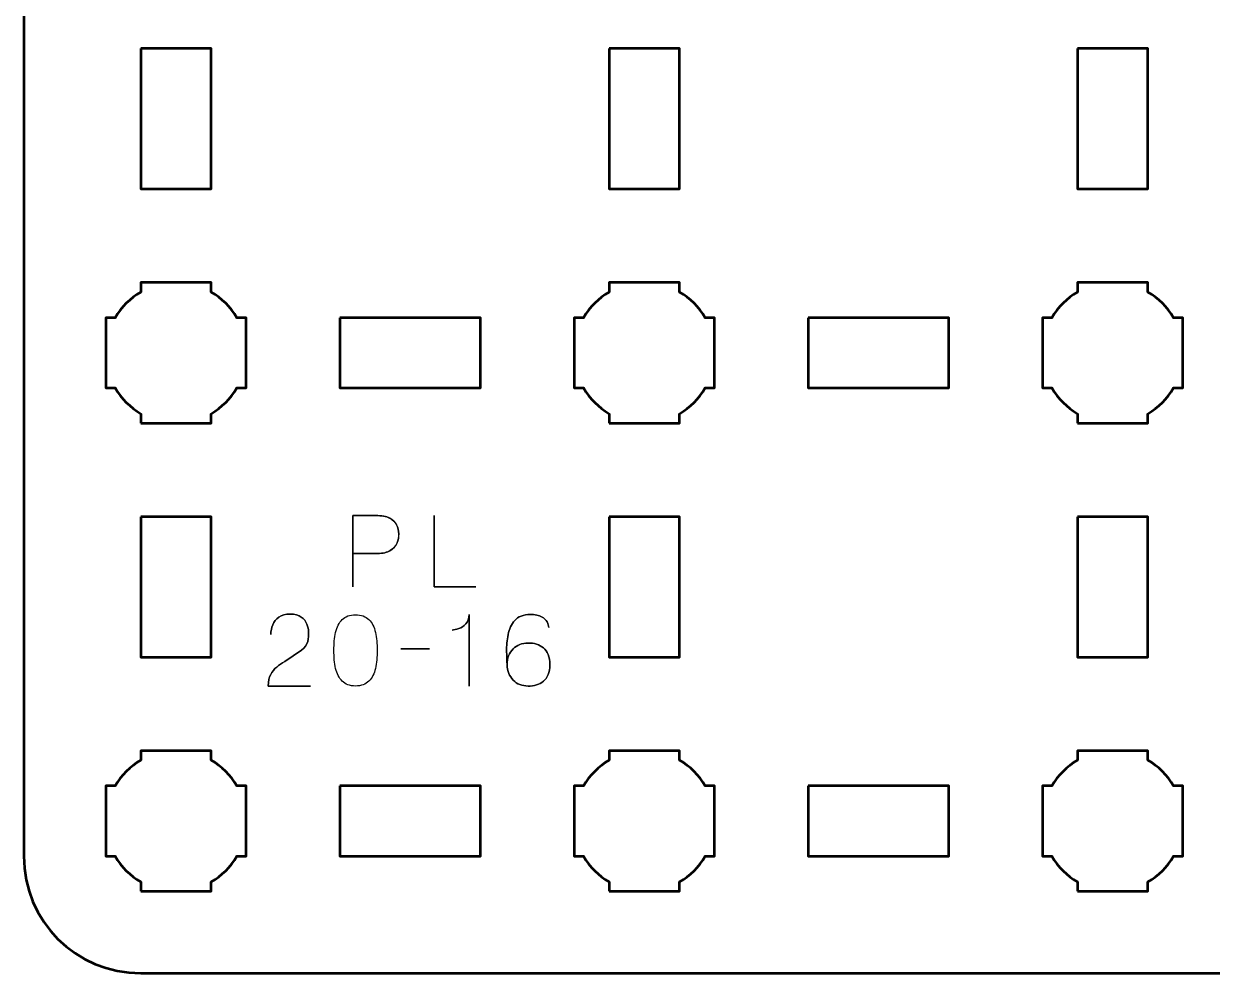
# Model space of a CAD drawing. Header units: centimetres. Extents: x -19.6 to 19.7, y -15.7 to 15.7.
# Drawn here: x -19.65 to -14.57, y -15.65 to -11.59 of the extents above; entities that cross this region are included whole.
import ezdxf

# ---------------------------------------------------------------- set-up
doc = ezdxf.new("R2010")
doc.units = ezdxf.units.CM
doc.header["$MEASUREMENT"] = 0
doc.layers.add('Layer 1', color=7, linetype='Continuous')

msp = doc.modelspace()

# ---------------------------------------------------------------- linework, layer by layer
at = {"layer": 'Layer 1', "lineweight": 53}
for points, knots in [([(-19.14991, 15.65004), (-19.14991, 15.65004), (19.15005, 15.65004), (19.15005, 15.65004), (19.15005, 15.65004), (19.42701, 15.65004), (19.65001, 15.42694), (19.65001, 15.14994), (19.65001, 15.14994), (19.65001, 15.14994), (19.65001, -15.14993), (19.65001, -15.14993), (19.65001, -15.14993), (19.65001, -15.42707), (19.42701, -15.65003), (19.15005, -15.65003), (19.15005, -15.65003), (19.15005, -15.65003), (-19.14991, -15.65003), (-19.14991, -15.65003), (-19.14991, -15.65003), (-19.42691, -15.65003), (-19.65, -15.42707), (-19.65, -15.14993), (-19.65, -15.14993), (-19.65, -15.14993), (-19.65, 15.14994), (-19.65, 15.14994), (-19.65, 15.14994), (-19.65, 15.42694), (-19.42691, 15.65004), (-19.14991, 15.65004)], [0, 0, 0, 0, 0.125, 0.125, 0.125, 0.125, 0.25, 0.25, 0.25, 0.25, 0.375, 0.375, 0.375, 0.375, 0.5, 0.5, 0.5, 0.5, 0.625, 0.625, 0.625, 0.625, 0.75, 0.75, 0.75, 0.75, 0.875, 0.875, 0.875, 0.875, 1, 1, 1, 1]), ([(-19.14991, -11.70001), (-19.14991, -11.70001), (-18.8499, -11.70001), (-18.8499, -11.70001), (-18.8499, -11.70001), (-18.8499, -11.70001), (-18.8499, -12.30002), (-18.8499, -12.30002), (-18.8499, -12.30002), (-18.8499, -12.30002), (-19.14991, -12.30002), (-19.14991, -12.30002), (-19.14991, -12.30002), (-19.14991, -12.30002), (-19.14991, -11.70001), (-19.14991, -11.70001)], [0, 0, 0, 0, 0.25, 0.25, 0.25, 0.25, 0.5, 0.5, 0.5, 0.5, 0.75, 0.75, 0.75, 0.75, 1, 1, 1, 1]), ([(-17.14997, -11.70001), (-17.14997, -11.70001), (-16.84997, -11.70001), (-16.84997, -11.70001), (-16.84997, -11.70001), (-16.84997, -11.70001), (-16.84997, -12.30002), (-16.84997, -12.30002), (-16.84997, -12.30002), (-16.84997, -12.30002), (-17.14997, -12.30002), (-17.14997, -12.30002), (-17.14997, -12.30002), (-17.14997, -12.30002), (-17.14997, -11.70001), (-17.14997, -11.70001)], [0, 0, 0, 0, 0.25, 0.25, 0.25, 0.25, 0.5, 0.5, 0.5, 0.5, 0.75, 0.75, 0.75, 0.75, 1, 1, 1, 1]), ([(-15.15004, -11.70001), (-15.15004, -11.70001), (-14.85004, -11.70001), (-14.85004, -11.70001), (-14.85004, -11.70001), (-14.85004, -11.70001), (-14.85004, -12.30002), (-14.85004, -12.30002), (-14.85004, -12.30002), (-14.85004, -12.30002), (-15.15004, -12.30002), (-15.15004, -12.30002), (-15.15004, -12.30002), (-15.15004, -12.30002), (-15.15004, -11.70001), (-15.15004, -11.70001)], [0, 0, 0, 0, 0.25, 0.25, 0.25, 0.25, 0.5, 0.5, 0.5, 0.5, 0.75, 0.75, 0.75, 0.75, 1, 1, 1, 1]), ([(-19.14991, -13.29993), (-19.14991, -13.29993), (-19.14991, -13.25982), (-19.14991, -13.25982), (-19.14991, -13.25982), (-19.19552, -13.2335), (-19.23344, -13.19547), (-19.25976, -13.15), (-19.25976, -13.15), (-19.25976, -13.15), (-19.29998, -13.15), (-19.29998, -13.15), (-19.29998, -13.15), (-19.29998, -13.15), (-19.29998, -12.99993), (-19.29998, -12.99993), (-19.29998, -12.99993), (-19.29998, -12.99993), (-19.29998, -12.85), (-19.29998, -12.85), (-19.29998, -12.85), (-19.29998, -12.85), (-19.25976, -12.85), (-19.25976, -12.85), (-19.25976, -12.85), (-19.23344, -12.80438), (-19.19552, -12.7665), (-19.14991, -12.74018), (-19.14991, -12.74018), (-19.14991, -12.74018), (-19.14991, -12.69993), (-19.14991, -12.69993), (-19.14991, -12.69993), (-19.14991, -12.69993), (-18.99997, -12.69993), (-18.99997, -12.69993), (-18.99997, -12.69993), (-18.99997, -12.69993), (-18.8499, -12.69993), (-18.8499, -12.69993), (-18.8499, -12.69993), (-18.8499, -12.69993), (-18.8499, -12.74018), (-18.8499, -12.74018), (-18.8499, -12.74018), (-18.80443, -12.7665), (-18.7664, -12.80438), (-18.74008, -12.85), (-18.74008, -12.85), (-18.74008, -12.85), (-18.69997, -12.85), (-18.69997, -12.85), (-18.69997, -12.85), (-18.69997, -12.85), (-18.69997, -12.99993), (-18.69997, -12.99993), (-18.69997, -12.99993), (-18.69997, -12.99993), (-18.69997, -13.15), (-18.69997, -13.15), (-18.69997, -13.15), (-18.69997, -13.15), (-18.74008, -13.15), (-18.74008, -13.15), (-18.74008, -13.15), (-18.7664, -13.19547), (-18.80443, -13.2335), (-18.8499, -13.25982), (-18.8499, -13.25982), (-18.8499, -13.25982), (-18.8499, -13.29993), (-18.8499, -13.29993), (-18.8499, -13.29993), (-18.8499, -13.29993), (-18.99997, -13.29993), (-18.99997, -13.29993), (-18.99997, -13.29993), (-18.99997, -13.29993), (-19.14991, -13.29993), (-19.14991, -13.29993)], [0, 0, 0, 0, 0.05, 0.05, 0.05, 0.05, 0.1, 0.1, 0.1, 0.1, 0.15, 0.15, 0.15, 0.15, 0.2, 0.2, 0.2, 0.2, 0.25, 0.25, 0.25, 0.25, 0.3, 0.3, 0.3, 0.3, 0.35, 0.35, 0.35, 0.35, 0.4, 0.4, 0.4, 0.4, 0.45, 0.45, 0.45, 0.45, 0.5, 0.5, 0.5, 0.5, 0.55, 0.55, 0.55, 0.55, 0.6, 0.6, 0.6, 0.6, 0.65, 0.65, 0.65, 0.65, 0.7, 0.7, 0.7, 0.7, 0.75, 0.75, 0.75, 0.75, 0.8, 0.8, 0.8, 0.8, 0.85, 0.85, 0.85, 0.85, 0.9, 0.9, 0.9, 0.9, 0.95, 0.95, 0.95, 0.95, 1, 1, 1, 1]), ([(-17.14997, -13.29993), (-17.14997, -13.29993), (-17.14997, -13.25982), (-17.14997, -13.25982), (-17.14997, -13.25982), (-17.19545, -13.2335), (-17.23348, -13.19547), (-17.25979, -13.15), (-17.25979, -13.15), (-17.25979, -13.15), (-17.2999, -13.15), (-17.2999, -13.15), (-17.2999, -13.15), (-17.2999, -13.15), (-17.2999, -12.99993), (-17.2999, -12.99993), (-17.2999, -12.99993), (-17.2999, -12.99993), (-17.2999, -12.85), (-17.2999, -12.85), (-17.2999, -12.85), (-17.2999, -12.85), (-17.25979, -12.85), (-17.25979, -12.85), (-17.25979, -12.85), (-17.23348, -12.80438), (-17.19545, -12.7665), (-17.14997, -12.74018), (-17.14997, -12.74018), (-17.14997, -12.74018), (-17.14997, -12.69993), (-17.14997, -12.69993), (-17.14997, -12.69993), (-17.14997, -12.69993), (-16.9999, -12.69993), (-16.9999, -12.69993), (-16.9999, -12.69993), (-16.9999, -12.69993), (-16.84997, -12.69993), (-16.84997, -12.69993), (-16.84997, -12.69993), (-16.84997, -12.69993), (-16.84997, -12.74018), (-16.84997, -12.74018), (-16.84997, -12.74018), (-16.8045, -12.7665), (-16.76647, -12.80438), (-16.74015, -12.85), (-16.74015, -12.85), (-16.74015, -12.85), (-16.6999, -12.85), (-16.6999, -12.85), (-16.6999, -12.85), (-16.6999, -12.85), (-16.6999, -12.99993), (-16.6999, -12.99993), (-16.6999, -12.99993), (-16.6999, -12.99993), (-16.6999, -13.15), (-16.6999, -13.15), (-16.6999, -13.15), (-16.6999, -13.15), (-16.74015, -13.15), (-16.74015, -13.15), (-16.74015, -13.15), (-16.76647, -13.19547), (-16.8045, -13.2335), (-16.84997, -13.25982), (-16.84997, -13.25982), (-16.84997, -13.25982), (-16.84997, -13.29993), (-16.84997, -13.29993), (-16.84997, -13.29993), (-16.84997, -13.29993), (-16.9999, -13.29993), (-16.9999, -13.29993), (-16.9999, -13.29993), (-16.9999, -13.29993), (-17.14997, -13.29993), (-17.14997, -13.29993)], [0, 0, 0, 0, 0.05, 0.05, 0.05, 0.05, 0.1, 0.1, 0.1, 0.1, 0.15, 0.15, 0.15, 0.15, 0.2, 0.2, 0.2, 0.2, 0.25, 0.25, 0.25, 0.25, 0.3, 0.3, 0.3, 0.3, 0.35, 0.35, 0.35, 0.35, 0.4, 0.4, 0.4, 0.4, 0.45, 0.45, 0.45, 0.45, 0.5, 0.5, 0.5, 0.5, 0.55, 0.55, 0.55, 0.55, 0.6, 0.6, 0.6, 0.6, 0.65, 0.65, 0.65, 0.65, 0.7, 0.7, 0.7, 0.7, 0.75, 0.75, 0.75, 0.75, 0.8, 0.8, 0.8, 0.8, 0.85, 0.85, 0.85, 0.85, 0.9, 0.9, 0.9, 0.9, 0.95, 0.95, 0.95, 0.95, 1, 1, 1, 1]), ([(-15.15004, -13.29993), (-15.15004, -13.29993), (-15.15004, -13.25982), (-15.15004, -13.25982), (-15.15004, -13.25982), (-15.19551, -13.2335), (-15.2334, -13.19547), (-15.25986, -13.15), (-15.25986, -13.15), (-15.25986, -13.15), (-15.29997, -13.15), (-15.29997, -13.15), (-15.29997, -13.15), (-15.29997, -13.15), (-15.29997, -12.99993), (-15.29997, -12.99993), (-15.29997, -12.99993), (-15.29997, -12.99993), (-15.29997, -12.85), (-15.29997, -12.85), (-15.29997, -12.85), (-15.29997, -12.85), (-15.25986, -12.85), (-15.25986, -12.85), (-15.25986, -12.85), (-15.2334, -12.80438), (-15.19551, -12.7665), (-15.15004, -12.74018), (-15.15004, -12.74018), (-15.15004, -12.74018), (-15.15004, -12.69993), (-15.15004, -12.69993), (-15.15004, -12.69993), (-15.15004, -12.69993), (-14.99997, -12.69993), (-14.99997, -12.69993), (-14.99997, -12.69993), (-14.99997, -12.69993), (-14.85004, -12.69993), (-14.85004, -12.69993), (-14.85004, -12.69993), (-14.85004, -12.69993), (-14.85004, -12.74018), (-14.85004, -12.74018), (-14.85004, -12.74018), (-14.80442, -12.7665), (-14.7665, -12.80438), (-14.74018, -12.85), (-14.74018, -12.85), (-14.74018, -12.85), (-14.69997, -12.85), (-14.69997, -12.85), (-14.69997, -12.85), (-14.69997, -12.85), (-14.69997, -12.99993), (-14.69997, -12.99993), (-14.69997, -12.99993), (-14.69997, -12.99993), (-14.69997, -13.15), (-14.69997, -13.15), (-14.69997, -13.15), (-14.69997, -13.15), (-14.74018, -13.15), (-14.74018, -13.15), (-14.74018, -13.15), (-14.7665, -13.19547), (-14.80442, -13.2335), (-14.85004, -13.25982), (-14.85004, -13.25982), (-14.85004, -13.25982), (-14.85004, -13.29993), (-14.85004, -13.29993), (-14.85004, -13.29993), (-14.85004, -13.29993), (-14.99997, -13.29993), (-14.99997, -13.29993), (-14.99997, -13.29993), (-14.99997, -13.29993), (-15.15004, -13.29993), (-15.15004, -13.29993)], [0, 0, 0, 0, 0.05, 0.05, 0.05, 0.05, 0.1, 0.1, 0.1, 0.1, 0.15, 0.15, 0.15, 0.15, 0.2, 0.2, 0.2, 0.2, 0.25, 0.25, 0.25, 0.25, 0.3, 0.3, 0.3, 0.3, 0.35, 0.35, 0.35, 0.35, 0.4, 0.4, 0.4, 0.4, 0.45, 0.45, 0.45, 0.45, 0.5, 0.5, 0.5, 0.5, 0.55, 0.55, 0.55, 0.55, 0.6, 0.6, 0.6, 0.6, 0.65, 0.65, 0.65, 0.65, 0.7, 0.7, 0.7, 0.7, 0.75, 0.75, 0.75, 0.75, 0.8, 0.8, 0.8, 0.8, 0.85, 0.85, 0.85, 0.85, 0.9, 0.9, 0.9, 0.9, 0.95, 0.95, 0.95, 0.95, 1, 1, 1, 1]), ([(-18.29996, -12.85), (-18.29996, -12.85), (-17.69995, -12.85), (-17.69995, -12.85), (-17.69995, -12.85), (-17.69995, -12.85), (-17.69995, -13.15), (-17.69995, -13.15), (-17.69995, -13.15), (-17.69995, -13.15), (-18.29996, -13.15), (-18.29996, -13.15), (-18.29996, -13.15), (-18.29996, -13.15), (-18.29996, -12.85), (-18.29996, -12.85)], [0, 0, 0, 0, 0.25, 0.25, 0.25, 0.25, 0.5, 0.5, 0.5, 0.5, 0.75, 0.75, 0.75, 0.75, 1, 1, 1, 1]), ([(-16.29999, -12.85), (-16.29999, -12.85), (-15.69999, -12.85), (-15.69999, -12.85), (-15.69999, -12.85), (-15.69999, -12.85), (-15.69999, -13.15), (-15.69999, -13.15), (-15.69999, -13.15), (-15.69999, -13.15), (-16.29999, -13.15), (-16.29999, -13.15), (-16.29999, -13.15), (-16.29999, -13.15), (-16.29999, -12.85), (-16.29999, -12.85)], [0, 0, 0, 0, 0.25, 0.25, 0.25, 0.25, 0.5, 0.5, 0.5, 0.5, 0.75, 0.75, 0.75, 0.75, 1, 1, 1, 1]), ([(-19.14991, -13.69998), (-19.14991, -13.69998), (-18.8499, -13.69998), (-18.8499, -13.69998), (-18.8499, -13.69998), (-18.8499, -13.69998), (-18.8499, -14.29998), (-18.8499, -14.29998), (-18.8499, -14.29998), (-18.8499, -14.29998), (-19.14991, -14.29998), (-19.14991, -14.29998), (-19.14991, -14.29998), (-19.14991, -14.29998), (-19.14991, -13.69998), (-19.14991, -13.69998)], [0, 0, 0, 0, 0.25, 0.25, 0.25, 0.25, 0.5, 0.5, 0.5, 0.5, 0.75, 0.75, 0.75, 0.75, 1, 1, 1, 1]), ([(-17.14997, -13.69998), (-17.14997, -13.69998), (-16.84997, -13.69998), (-16.84997, -13.69998), (-16.84997, -13.69998), (-16.84997, -13.69998), (-16.84997, -14.29998), (-16.84997, -14.29998), (-16.84997, -14.29998), (-16.84997, -14.29998), (-17.14997, -14.29998), (-17.14997, -14.29998), (-17.14997, -14.29998), (-17.14997, -14.29998), (-17.14997, -13.69998), (-17.14997, -13.69998)], [0, 0, 0, 0, 0.25, 0.25, 0.25, 0.25, 0.5, 0.5, 0.5, 0.5, 0.75, 0.75, 0.75, 0.75, 1, 1, 1, 1]), ([(-15.15004, -13.69998), (-15.15004, -13.69998), (-14.85004, -13.69998), (-14.85004, -13.69998), (-14.85004, -13.69998), (-14.85004, -13.69998), (-14.85004, -14.29998), (-14.85004, -14.29998), (-14.85004, -14.29998), (-14.85004, -14.29998), (-15.15004, -14.29998), (-15.15004, -14.29998), (-15.15004, -14.29998), (-15.15004, -14.29998), (-15.15004, -13.69998), (-15.15004, -13.69998)], [0, 0, 0, 0, 0.25, 0.25, 0.25, 0.25, 0.5, 0.5, 0.5, 0.5, 0.75, 0.75, 0.75, 0.75, 1, 1, 1, 1]), ([(-19.14991, -15.3), (-19.14991, -15.3), (-19.14991, -15.25975), (-19.14991, -15.25975), (-19.14991, -15.25975), (-19.19552, -15.23343), (-19.23344, -15.19541), (-19.25976, -15.14993), (-19.25976, -15.14993), (-19.25976, -15.14993), (-19.29998, -15.14993), (-19.29998, -15.14993), (-19.29998, -15.14993), (-19.29998, -15.14993), (-19.29998, -15), (-19.29998, -15), (-19.29998, -15), (-19.29998, -15), (-19.29998, -14.84993), (-19.29998, -14.84993), (-19.29998, -14.84993), (-19.29998, -14.84993), (-19.25976, -14.84993), (-19.25976, -14.84993), (-19.25976, -14.84993), (-19.23344, -14.80446), (-19.19552, -14.76643), (-19.14991, -14.74011), (-19.14991, -14.74011), (-19.14991, -14.74011), (-19.14991, -14.7), (-19.14991, -14.7), (-19.14991, -14.7), (-19.14991, -14.7), (-18.99997, -14.7), (-18.99997, -14.7), (-18.99997, -14.7), (-18.99997, -14.7), (-18.8499, -14.7), (-18.8499, -14.7), (-18.8499, -14.7), (-18.8499, -14.7), (-18.8499, -14.74011), (-18.8499, -14.74011), (-18.8499, -14.74011), (-18.80443, -14.76643), (-18.7664, -14.80446), (-18.74008, -14.84993), (-18.74008, -14.84993), (-18.74008, -14.84993), (-18.69997, -14.84993), (-18.69997, -14.84993), (-18.69997, -14.84993), (-18.69997, -14.84993), (-18.69997, -15), (-18.69997, -15), (-18.69997, -15), (-18.69997, -15), (-18.69997, -15.14993), (-18.69997, -15.14993), (-18.69997, -15.14993), (-18.69997, -15.14993), (-18.74008, -15.14993), (-18.74008, -15.14993), (-18.74008, -15.14993), (-18.7664, -15.19541), (-18.80443, -15.23343), (-18.8499, -15.25975), (-18.8499, -15.25975), (-18.8499, -15.25975), (-18.8499, -15.3), (-18.8499, -15.3), (-18.8499, -15.3), (-18.8499, -15.3), (-18.99997, -15.3), (-18.99997, -15.3), (-18.99997, -15.3), (-18.99997, -15.3), (-19.14991, -15.3), (-19.14991, -15.3)], [0, 0, 0, 0, 0.05, 0.05, 0.05, 0.05, 0.1, 0.1, 0.1, 0.1, 0.15, 0.15, 0.15, 0.15, 0.2, 0.2, 0.2, 0.2, 0.25, 0.25, 0.25, 0.25, 0.3, 0.3, 0.3, 0.3, 0.35, 0.35, 0.35, 0.35, 0.4, 0.4, 0.4, 0.4, 0.45, 0.45, 0.45, 0.45, 0.5, 0.5, 0.5, 0.5, 0.55, 0.55, 0.55, 0.55, 0.6, 0.6, 0.6, 0.6, 0.65, 0.65, 0.65, 0.65, 0.7, 0.7, 0.7, 0.7, 0.75, 0.75, 0.75, 0.75, 0.8, 0.8, 0.8, 0.8, 0.85, 0.85, 0.85, 0.85, 0.9, 0.9, 0.9, 0.9, 0.95, 0.95, 0.95, 0.95, 1, 1, 1, 1]), ([(-17.14997, -15.3), (-17.14997, -15.3), (-17.14997, -15.25975), (-17.14997, -15.25975), (-17.14997, -15.25975), (-17.19545, -15.23343), (-17.23348, -15.19541), (-17.25979, -15.14993), (-17.25979, -15.14993), (-17.25979, -15.14993), (-17.2999, -15.14993), (-17.2999, -15.14993), (-17.2999, -15.14993), (-17.2999, -15.14993), (-17.2999, -15), (-17.2999, -15), (-17.2999, -15), (-17.2999, -15), (-17.2999, -14.84993), (-17.2999, -14.84993), (-17.2999, -14.84993), (-17.2999, -14.84993), (-17.25979, -14.84993), (-17.25979, -14.84993), (-17.25979, -14.84993), (-17.23348, -14.80446), (-17.19545, -14.76643), (-17.14997, -14.74011), (-17.14997, -14.74011), (-17.14997, -14.74011), (-17.14997, -14.7), (-17.14997, -14.7), (-17.14997, -14.7), (-17.14997, -14.7), (-16.9999, -14.7), (-16.9999, -14.7), (-16.9999, -14.7), (-16.9999, -14.7), (-16.84997, -14.7), (-16.84997, -14.7), (-16.84997, -14.7), (-16.84997, -14.7), (-16.84997, -14.74011), (-16.84997, -14.74011), (-16.84997, -14.74011), (-16.8045, -14.76643), (-16.76647, -14.80446), (-16.74015, -14.84993), (-16.74015, -14.84993), (-16.74015, -14.84993), (-16.6999, -14.84993), (-16.6999, -14.84993), (-16.6999, -14.84993), (-16.6999, -14.84993), (-16.6999, -15), (-16.6999, -15), (-16.6999, -15), (-16.6999, -15), (-16.6999, -15.14993), (-16.6999, -15.14993), (-16.6999, -15.14993), (-16.6999, -15.14993), (-16.74015, -15.14993), (-16.74015, -15.14993), (-16.74015, -15.14993), (-16.76647, -15.19541), (-16.8045, -15.23343), (-16.84997, -15.25975), (-16.84997, -15.25975), (-16.84997, -15.25975), (-16.84997, -15.3), (-16.84997, -15.3), (-16.84997, -15.3), (-16.84997, -15.3), (-16.9999, -15.3), (-16.9999, -15.3), (-16.9999, -15.3), (-16.9999, -15.3), (-17.14997, -15.3), (-17.14997, -15.3)], [0, 0, 0, 0, 0.05, 0.05, 0.05, 0.05, 0.1, 0.1, 0.1, 0.1, 0.15, 0.15, 0.15, 0.15, 0.2, 0.2, 0.2, 0.2, 0.25, 0.25, 0.25, 0.25, 0.3, 0.3, 0.3, 0.3, 0.35, 0.35, 0.35, 0.35, 0.4, 0.4, 0.4, 0.4, 0.45, 0.45, 0.45, 0.45, 0.5, 0.5, 0.5, 0.5, 0.55, 0.55, 0.55, 0.55, 0.6, 0.6, 0.6, 0.6, 0.65, 0.65, 0.65, 0.65, 0.7, 0.7, 0.7, 0.7, 0.75, 0.75, 0.75, 0.75, 0.8, 0.8, 0.8, 0.8, 0.85, 0.85, 0.85, 0.85, 0.9, 0.9, 0.9, 0.9, 0.95, 0.95, 0.95, 0.95, 1, 1, 1, 1]), ([(-15.15004, -15.3), (-15.15004, -15.3), (-15.15004, -15.25975), (-15.15004, -15.25975), (-15.15004, -15.25975), (-15.19551, -15.23343), (-15.2334, -15.19541), (-15.25986, -15.14993), (-15.25986, -15.14993), (-15.25986, -15.14993), (-15.29997, -15.14993), (-15.29997, -15.14993), (-15.29997, -15.14993), (-15.29997, -15.14993), (-15.29997, -15), (-15.29997, -15), (-15.29997, -15), (-15.29997, -15), (-15.29997, -14.84993), (-15.29997, -14.84993), (-15.29997, -14.84993), (-15.29997, -14.84993), (-15.25986, -14.84993), (-15.25986, -14.84993), (-15.25986, -14.84993), (-15.2334, -14.80446), (-15.19551, -14.76643), (-15.15004, -14.74011), (-15.15004, -14.74011), (-15.15004, -14.74011), (-15.15004, -14.7), (-15.15004, -14.7), (-15.15004, -14.7), (-15.15004, -14.7), (-14.99997, -14.7), (-14.99997, -14.7), (-14.99997, -14.7), (-14.99997, -14.7), (-14.85004, -14.7), (-14.85004, -14.7), (-14.85004, -14.7), (-14.85004, -14.7), (-14.85004, -14.74011), (-14.85004, -14.74011), (-14.85004, -14.74011), (-14.80442, -14.76643), (-14.7665, -14.80446), (-14.74018, -14.84993), (-14.74018, -14.84993), (-14.74018, -14.84993), (-14.69997, -14.84993), (-14.69997, -14.84993), (-14.69997, -14.84993), (-14.69997, -14.84993), (-14.69997, -15), (-14.69997, -15), (-14.69997, -15), (-14.69997, -15), (-14.69997, -15.14993), (-14.69997, -15.14993), (-14.69997, -15.14993), (-14.69997, -15.14993), (-14.74018, -15.14993), (-14.74018, -15.14993), (-14.74018, -15.14993), (-14.7665, -15.19541), (-14.80442, -15.23343), (-14.85004, -15.25975), (-14.85004, -15.25975), (-14.85004, -15.25975), (-14.85004, -15.3), (-14.85004, -15.3), (-14.85004, -15.3), (-14.85004, -15.3), (-14.99997, -15.3), (-14.99997, -15.3), (-14.99997, -15.3), (-14.99997, -15.3), (-15.15004, -15.3), (-15.15004, -15.3)], [0, 0, 0, 0, 0.05, 0.05, 0.05, 0.05, 0.1, 0.1, 0.1, 0.1, 0.15, 0.15, 0.15, 0.15, 0.2, 0.2, 0.2, 0.2, 0.25, 0.25, 0.25, 0.25, 0.3, 0.3, 0.3, 0.3, 0.35, 0.35, 0.35, 0.35, 0.4, 0.4, 0.4, 0.4, 0.45, 0.45, 0.45, 0.45, 0.5, 0.5, 0.5, 0.5, 0.55, 0.55, 0.55, 0.55, 0.6, 0.6, 0.6, 0.6, 0.65, 0.65, 0.65, 0.65, 0.7, 0.7, 0.7, 0.7, 0.75, 0.75, 0.75, 0.75, 0.8, 0.8, 0.8, 0.8, 0.85, 0.85, 0.85, 0.85, 0.9, 0.9, 0.9, 0.9, 0.95, 0.95, 0.95, 0.95, 1, 1, 1, 1]), ([(-18.29996, -14.84993), (-18.29996, -14.84993), (-17.69995, -14.84993), (-17.69995, -14.84993), (-17.69995, -14.84993), (-17.69995, -14.84993), (-17.69995, -15.14993), (-17.69995, -15.14993), (-17.69995, -15.14993), (-17.69995, -15.14993), (-18.29996, -15.14993), (-18.29996, -15.14993), (-18.29996, -15.14993), (-18.29996, -15.14993), (-18.29996, -14.84993), (-18.29996, -14.84993)], [0, 0, 0, 0, 0.25, 0.25, 0.25, 0.25, 0.5, 0.5, 0.5, 0.5, 0.75, 0.75, 0.75, 0.75, 1, 1, 1, 1]), ([(-16.29999, -14.84993), (-16.29999, -14.84993), (-15.69999, -14.84993), (-15.69999, -14.84993), (-15.69999, -14.84993), (-15.69999, -14.84993), (-15.69999, -15.14993), (-15.69999, -15.14993), (-15.69999, -15.14993), (-15.69999, -15.14993), (-16.29999, -15.14993), (-16.29999, -15.14993), (-16.29999, -15.14993), (-16.29999, -15.14993), (-16.29999, -14.84993), (-16.29999, -14.84993)], [0, 0, 0, 0, 0.25, 0.25, 0.25, 0.25, 0.5, 0.5, 0.5, 0.5, 0.75, 0.75, 0.75, 0.75, 1, 1, 1, 1])]:
    msp.add_open_spline(points, degree=3, knots=knots, dxfattribs=at)
at = {"layer": 'Layer 1', "color": 40, "lineweight": 30}
for points, knots in [([(-18.24454, -13.99998), (-18.24454, -13.99998), (-18.24454, -13.69472), (-18.24454, -13.69472), (-18.24454, -13.69472), (-18.24454, -13.69472), (-18.14724, -13.69472), (-18.14724, -13.69472), (-18.14724, -13.69472), (-18.12163, -13.69501), (-18.10163, -13.69871), (-18.08744, -13.70591), (-18.08744, -13.70591), (-18.07355, -13.71321), (-18.06374, -13.7227), (-18.05809, -13.73455), (-18.05809, -13.73455), (-18.05259, -13.74641), (-18.04956, -13.75921), (-18.04899, -13.77301), (-18.04899, -13.77301), (-18.04832, -13.78705), (-18.05065, -13.80042), (-18.05615, -13.81312), (-18.05615, -13.81312), (-18.06169, -13.82578), (-18.07118, -13.83626), (-18.08441, -13.84437), (-18.08441, -13.84437), (-18.09792, -13.85252), (-18.11613, -13.85665), (-18.13927, -13.85693), (-18.13927, -13.85693), (-18.13927, -13.85693), (-18.24454, -13.85693), (-18.24454, -13.85693), (-18.24454, -13.85693), (-18.24454, -13.85693), (-18.13927, -13.85693), (-18.13927, -13.85693), (-18.13927, -13.85693), (-18.11651, -13.85665), (-18.09849, -13.85252), (-18.08498, -13.84437), (-18.08498, -13.84437), (-18.07161, -13.83626), (-18.06208, -13.82578), (-18.05644, -13.81312), (-18.05644, -13.81312), (-18.05093, -13.80042), (-18.04846, -13.78705), (-18.04899, -13.77301), (-18.04899, -13.77301), (-18.04956, -13.75921), (-18.05259, -13.74641), (-18.05823, -13.73455), (-18.05823, -13.73455), (-18.06402, -13.7227), (-18.07393, -13.71321), (-18.08787, -13.70591), (-18.08787, -13.70591), (-18.10205, -13.69871), (-18.12191, -13.69501), (-18.14724, -13.69472), (-18.14724, -13.69472), (-18.14724, -13.69472), (-18.24454, -13.69472), (-18.24454, -13.69472), (-18.24454, -13.69472), (-18.24454, -13.69472), (-18.24454, -13.99998), (-18.24454, -13.99998)], [0, 0, 0, 0, 0.0555556, 0.0555556, 0.0555556, 0.0555556, 0.1111111, 0.1111111, 0.1111111, 0.1111111, 0.1666667, 0.1666667, 0.1666667, 0.1666667, 0.2222222, 0.2222222, 0.2222222, 0.2222222, 0.2777778, 0.2777778, 0.2777778, 0.2777778, 0.3333333, 0.3333333, 0.3333333, 0.3333333, 0.3888889, 0.3888889, 0.3888889, 0.3888889, 0.4444444, 0.4444444, 0.4444444, 0.4444444, 0.5, 0.5, 0.5, 0.5, 0.5555556, 0.5555556, 0.5555556, 0.5555556, 0.6111111, 0.6111111, 0.6111111, 0.6111111, 0.6666667, 0.6666667, 0.6666667, 0.6666667, 0.7222222, 0.7222222, 0.7222222, 0.7222222, 0.7777778, 0.7777778, 0.7777778, 0.7777778, 0.8333333, 0.8333333, 0.8333333, 0.8333333, 0.8888889, 0.8888889, 0.8888889, 0.8888889, 0.9444444, 0.9444444, 0.9444444, 0.9444444, 1, 1, 1, 1]), ([(-17.71992, -13.99998), (-17.71992, -13.99998), (-17.89811, -13.99998), (-17.89811, -13.99998), (-17.89811, -13.99998), (-17.89811, -13.99998), (-17.89811, -13.69472), (-17.89811, -13.69472), (-17.89811, -13.69472), (-17.89811, -13.69472), (-17.89811, -13.99998), (-17.89811, -13.99998), (-17.89811, -13.99998), (-17.89811, -13.99998), (-17.71992, -13.99998), (-17.71992, -13.99998)], [0, 0, 0, 0, 0.25, 0.25, 0.25, 0.25, 0.5, 0.5, 0.5, 0.5, 0.75, 0.75, 0.75, 0.75, 1, 1, 1, 1]), ([(-18.42495, -14.42332), (-18.42495, -14.42332), (-18.60656, -14.42332), (-18.60656, -14.42332), (-18.60656, -14.42332), (-18.60599, -14.40303), (-18.60229, -14.38663), (-18.59552, -14.37382), (-18.59552, -14.37382), (-18.58892, -14.36116), (-18.58038, -14.35054), (-18.5699, -14.342), (-18.5699, -14.342), (-18.55957, -14.33371), (-18.54828, -14.3256), (-18.53586, -14.31787), (-18.53586, -14.31787), (-18.53586, -14.31787), (-18.46351, -14.26965), (-18.46351, -14.26965), (-18.46351, -14.26965), (-18.44918, -14.25917), (-18.4405, -14.24693), (-18.43747, -14.23313), (-18.43747, -14.23313), (-18.43458, -14.21934), (-18.43334, -14.2053), (-18.43387, -14.19084), (-18.43387, -14.19084), (-18.43377, -14.18103), (-18.43609, -14.1703), (-18.44079, -14.15859), (-18.44079, -14.15859), (-18.44558, -14.14713), (-18.45359, -14.13721), (-18.46488, -14.12868), (-18.46488, -14.12868), (-18.47635, -14.12042), (-18.4919, -14.11601), (-18.51173, -14.11559), (-18.51173, -14.11559), (-18.53187, -14.11601), (-18.54814, -14.12042), (-18.56024, -14.12882), (-18.56024, -14.12882), (-18.57251, -14.13735), (-18.58133, -14.14826), (-18.5867, -14.16134), (-18.5867, -14.16134), (-18.59223, -14.17471), (-18.59485, -14.18847), (-18.5947, -14.20269), (-18.5947, -14.20269), (-18.59485, -14.18847), (-18.59223, -14.17471), (-18.5867, -14.16134), (-18.5867, -14.16134), (-18.58133, -14.14826), (-18.57251, -14.13735), (-18.56024, -14.12882), (-18.56024, -14.12882), (-18.54814, -14.12042), (-18.53187, -14.11601), (-18.51173, -14.11559), (-18.51173, -14.11559), (-18.4919, -14.11601), (-18.47635, -14.12042), (-18.46488, -14.12868), (-18.46488, -14.12868), (-18.45359, -14.13721), (-18.44558, -14.14713), (-18.44079, -14.15859), (-18.44079, -14.15859), (-18.43609, -14.1703), (-18.43377, -14.18103), (-18.43387, -14.19084), (-18.43387, -14.19084), (-18.43334, -14.2053), (-18.43458, -14.21934), (-18.43747, -14.23313), (-18.43747, -14.23313), (-18.4405, -14.24693), (-18.44918, -14.25917), (-18.46351, -14.26965), (-18.46351, -14.26965), (-18.46351, -14.26965), (-18.53586, -14.31787), (-18.53586, -14.31787), (-18.53586, -14.31787), (-18.54828, -14.3256), (-18.55957, -14.33371), (-18.5699, -14.342), (-18.5699, -14.342), (-18.58038, -14.35054), (-18.58892, -14.36116), (-18.59552, -14.37382), (-18.59552, -14.37382), (-18.60229, -14.38663), (-18.60599, -14.40303), (-18.60656, -14.42332), (-18.60656, -14.42332), (-18.60656, -14.42332), (-18.42495, -14.42332), (-18.42495, -14.42332)], [0, 0, 0, 0, 0.0384615, 0.0384615, 0.0384615, 0.0384615, 0.0769231, 0.0769231, 0.0769231, 0.0769231, 0.1153846, 0.1153846, 0.1153846, 0.1153846, 0.1538462, 0.1538462, 0.1538462, 0.1538462, 0.1923077, 0.1923077, 0.1923077, 0.1923077, 0.2307692, 0.2307692, 0.2307692, 0.2307692, 0.2692308, 0.2692308, 0.2692308, 0.2692308, 0.3076923, 0.3076923, 0.3076923, 0.3076923, 0.3461538, 0.3461538, 0.3461538, 0.3461538, 0.3846154, 0.3846154, 0.3846154, 0.3846154, 0.4230769, 0.4230769, 0.4230769, 0.4230769, 0.4615385, 0.4615385, 0.4615385, 0.4615385, 0.5, 0.5, 0.5, 0.5, 0.5384615, 0.5384615, 0.5384615, 0.5384615, 0.5769231, 0.5769231, 0.5769231, 0.5769231, 0.6153846, 0.6153846, 0.6153846, 0.6153846, 0.6538462, 0.6538462, 0.6538462, 0.6538462, 0.6923077, 0.6923077, 0.6923077, 0.6923077, 0.7307692, 0.7307692, 0.7307692, 0.7307692, 0.7692308, 0.7692308, 0.7692308, 0.7692308, 0.8076923, 0.8076923, 0.8076923, 0.8076923, 0.8461538, 0.8461538, 0.8461538, 0.8461538, 0.8846154, 0.8846154, 0.8846154, 0.8846154, 0.9230769, 0.9230769, 0.9230769, 0.9230769, 0.9615385, 0.9615385, 0.9615385, 0.9615385, 1, 1, 1, 1]), ([(-18.23325, -14.42332), (-18.20873, -14.42303), (-18.18971, -14.41612), (-18.1762, -14.40264), (-18.1762, -14.40264), (-18.16283, -14.38913), (-18.15345, -14.37093), (-18.14823, -14.34793), (-18.14823, -14.34793), (-18.14311, -14.32503), (-18.14064, -14.29942), (-18.14093, -14.27088), (-18.14093, -14.27088), (-18.14064, -14.24276), (-18.14311, -14.21715), (-18.14823, -14.19412), (-18.14823, -14.19412), (-18.15345, -14.1714), (-18.16283, -14.15319), (-18.1762, -14.13944), (-18.1762, -14.13944), (-18.18971, -14.12592), (-18.20873, -14.1189), (-18.23325, -14.11848), (-18.23325, -14.11848), (-18.25791, -14.1189), (-18.27692, -14.12592), (-18.29029, -14.13944), (-18.29029, -14.13944), (-18.3038, -14.15319), (-18.31305, -14.1714), (-18.31813, -14.19412), (-18.31813, -14.19412), (-18.32338, -14.21715), (-18.32585, -14.24276), (-18.32543, -14.27088), (-18.32543, -14.27088), (-18.32585, -14.29942), (-18.32338, -14.32503), (-18.31813, -14.34793), (-18.31813, -14.34793), (-18.31305, -14.37093), (-18.3038, -14.38913), (-18.29029, -14.40264), (-18.29029, -14.40264), (-18.27692, -14.41612), (-18.25791, -14.42303), (-18.23325, -14.42332)], [0, 0, 0, 0, 0.0833333, 0.0833333, 0.0833333, 0.0833333, 0.1666667, 0.1666667, 0.1666667, 0.1666667, 0.25, 0.25, 0.25, 0.25, 0.3333333, 0.3333333, 0.3333333, 0.3333333, 0.4166667, 0.4166667, 0.4166667, 0.4166667, 0.5, 0.5, 0.5, 0.5, 0.5833333, 0.5833333, 0.5833333, 0.5833333, 0.6666667, 0.6666667, 0.6666667, 0.6666667, 0.75, 0.75, 0.75, 0.75, 0.8333333, 0.8333333, 0.8333333, 0.8333333, 0.9166667, 0.9166667, 0.9166667, 0.9166667, 1, 1, 1, 1]), ([(-18.23325, -14.42332), (-18.20873, -14.42303), (-18.18971, -14.41612), (-18.1762, -14.40264), (-18.1762, -14.40264), (-18.16283, -14.38913), (-18.15345, -14.37093), (-18.14823, -14.34793), (-18.14823, -14.34793), (-18.14311, -14.32503), (-18.14064, -14.29942), (-18.14093, -14.27088), (-18.14093, -14.27088), (-18.14064, -14.24276), (-18.14311, -14.21715), (-18.14823, -14.19412), (-18.14823, -14.19412), (-18.15345, -14.1714), (-18.16283, -14.15319), (-18.1762, -14.13944), (-18.1762, -14.13944), (-18.18971, -14.12592), (-18.20873, -14.1189), (-18.23325, -14.11848), (-18.23325, -14.11848), (-18.25791, -14.1189), (-18.27692, -14.12592), (-18.29029, -14.13944), (-18.29029, -14.13944), (-18.3038, -14.15319), (-18.31305, -14.1714), (-18.31813, -14.19412), (-18.31813, -14.19412), (-18.32338, -14.21715), (-18.32585, -14.24276), (-18.32543, -14.27088), (-18.32543, -14.27088), (-18.32585, -14.29942), (-18.32338, -14.32503), (-18.31813, -14.34793), (-18.31813, -14.34793), (-18.31305, -14.37093), (-18.3038, -14.38913), (-18.29029, -14.40264), (-18.29029, -14.40264), (-18.27692, -14.41612), (-18.25791, -14.42303), (-18.23325, -14.42332)], [0, 0, 0, 0, 0.0833333, 0.0833333, 0.0833333, 0.0833333, 0.1666667, 0.1666667, 0.1666667, 0.1666667, 0.25, 0.25, 0.25, 0.25, 0.3333333, 0.3333333, 0.3333333, 0.3333333, 0.4166667, 0.4166667, 0.4166667, 0.4166667, 0.5, 0.5, 0.5, 0.5, 0.5833333, 0.5833333, 0.5833333, 0.5833333, 0.6666667, 0.6666667, 0.6666667, 0.6666667, 0.75, 0.75, 0.75, 0.75, 0.8333333, 0.8333333, 0.8333333, 0.8333333, 0.9166667, 0.9166667, 0.9166667, 0.9166667, 1, 1, 1, 1]), ([(-17.74832, -14.42332), (-17.74832, -14.42332), (-17.74832, -14.11806), (-17.74832, -14.11806), (-17.74832, -14.11806), (-17.74885, -14.13527), (-17.7534, -14.14864), (-17.76222, -14.15803), (-17.76222, -14.15803), (-17.77104, -14.16755), (-17.78113, -14.17415), (-17.79213, -14.17789), (-17.79213, -14.17789), (-17.80342, -14.18173), (-17.81281, -14.18378), (-17.82025, -14.18406), (-17.82025, -14.18406), (-17.81281, -14.18378), (-17.80342, -14.18173), (-17.79213, -14.17789), (-17.79213, -14.17789), (-17.78113, -14.17415), (-17.77104, -14.16755), (-17.76222, -14.15803), (-17.76222, -14.15803), (-17.7534, -14.14864), (-17.74885, -14.13527), (-17.74832, -14.11806), (-17.74832, -14.11806), (-17.74832, -14.11806), (-17.74832, -14.42332), (-17.74832, -14.42332)], [0, 0, 0, 0, 0.125, 0.125, 0.125, 0.125, 0.25, 0.25, 0.25, 0.25, 0.375, 0.375, 0.375, 0.375, 0.5, 0.5, 0.5, 0.5, 0.625, 0.625, 0.625, 0.625, 0.75, 0.75, 0.75, 0.75, 0.875, 0.875, 0.875, 0.875, 1, 1, 1, 1]), ([(-17.58625, -14.33138), (-17.58583, -14.30369), (-17.57729, -14.2815), (-17.56064, -14.26495), (-17.56064, -14.26495), (-17.5441, -14.24844), (-17.52272, -14.24001), (-17.49654, -14.23962), (-17.49654, -14.23962), (-17.47037, -14.2392), (-17.44832, -14.24594), (-17.43068, -14.26002), (-17.43068, -14.26002), (-17.41318, -14.27406), (-17.40408, -14.2979), (-17.40341, -14.33138), (-17.40341, -14.33138), (-17.40408, -14.36514), (-17.41318, -14.38899), (-17.43068, -14.40303), (-17.43068, -14.40303), (-17.44832, -14.41697), (-17.47037, -14.4237), (-17.49654, -14.42332), (-17.49654, -14.42332), (-17.52272, -14.42303), (-17.54381, -14.4146), (-17.55994, -14.39809), (-17.55994, -14.39809), (-17.57634, -14.38155), (-17.58516, -14.35936), (-17.58625, -14.33138), (-17.58625, -14.33138), (-17.58721, -14.31706), (-17.58777, -14.29819), (-17.58819, -14.27476), (-17.58819, -14.27476), (-17.58872, -14.25144), (-17.58668, -14.22777), (-17.58198, -14.20378), (-17.58198, -14.20378), (-17.57743, -14.17979), (-17.56794, -14.15954), (-17.55334, -14.143), (-17.55334, -14.143), (-17.53884, -14.12645), (-17.51693, -14.11792), (-17.48758, -14.11725), (-17.48758, -14.11725), (-17.46652, -14.11763), (-17.45026, -14.12095), (-17.43893, -14.12716), (-17.43893, -14.12716), (-17.42764, -14.13351), (-17.41992, -14.14095), (-17.41551, -14.14949), (-17.41551, -14.14949), (-17.41124, -14.15817), (-17.40877, -14.16614), (-17.40807, -14.17358), (-17.40807, -14.17358), (-17.40877, -14.16614), (-17.41124, -14.15817), (-17.41551, -14.14949), (-17.41551, -14.14949), (-17.41992, -14.14095), (-17.42764, -14.13351), (-17.43893, -14.12716), (-17.43893, -14.12716), (-17.45026, -14.12095), (-17.46652, -14.11763), (-17.48758, -14.11725), (-17.48758, -14.11725), (-17.51693, -14.11792), (-17.53884, -14.12645), (-17.55334, -14.143), (-17.55334, -14.143), (-17.56794, -14.15954), (-17.57743, -14.17979), (-17.58198, -14.20378), (-17.58198, -14.20378), (-17.58668, -14.22777), (-17.58872, -14.25144), (-17.58819, -14.27476), (-17.58819, -14.27476), (-17.58777, -14.29819), (-17.58721, -14.31706), (-17.58625, -14.33138), (-17.58625, -14.33138), (-17.58516, -14.35936), (-17.57634, -14.38155), (-17.55994, -14.39809), (-17.55994, -14.39809), (-17.54381, -14.4146), (-17.52272, -14.42303), (-17.49654, -14.42332), (-17.49654, -14.42332), (-17.47037, -14.4237), (-17.44832, -14.41697), (-17.43068, -14.40303), (-17.43068, -14.40303), (-17.41318, -14.38899), (-17.40408, -14.36514), (-17.40341, -14.33138), (-17.40341, -14.33138), (-17.40408, -14.2979), (-17.41318, -14.27406), (-17.43068, -14.26002), (-17.43068, -14.26002), (-17.44832, -14.24594), (-17.47037, -14.2392), (-17.49654, -14.23962), (-17.49654, -14.23962), (-17.52272, -14.24001), (-17.5441, -14.24844), (-17.56064, -14.26495), (-17.56064, -14.26495), (-17.57729, -14.2815), (-17.58583, -14.30369), (-17.58625, -14.33138)], [0, 0, 0, 0, 0.0333333, 0.0333333, 0.0333333, 0.0333333, 0.0666667, 0.0666667, 0.0666667, 0.0666667, 0.1, 0.1, 0.1, 0.1, 0.1333333, 0.1333333, 0.1333333, 0.1333333, 0.1666667, 0.1666667, 0.1666667, 0.1666667, 0.2, 0.2, 0.2, 0.2, 0.2333333, 0.2333333, 0.2333333, 0.2333333, 0.2666667, 0.2666667, 0.2666667, 0.2666667, 0.3, 0.3, 0.3, 0.3, 0.3333333, 0.3333333, 0.3333333, 0.3333333, 0.3666667, 0.3666667, 0.3666667, 0.3666667, 0.4, 0.4, 0.4, 0.4, 0.4333333, 0.4333333, 0.4333333, 0.4333333, 0.4666667, 0.4666667, 0.4666667, 0.4666667, 0.5, 0.5, 0.5, 0.5, 0.5333333, 0.5333333, 0.5333333, 0.5333333, 0.5666667, 0.5666667, 0.5666667, 0.5666667, 0.6, 0.6, 0.6, 0.6, 0.6333333, 0.6333333, 0.6333333, 0.6333333, 0.6666667, 0.6666667, 0.6666667, 0.6666667, 0.7, 0.7, 0.7, 0.7, 0.7333333, 0.7333333, 0.7333333, 0.7333333, 0.7666667, 0.7666667, 0.7666667, 0.7666667, 0.8, 0.8, 0.8, 0.8, 0.8333333, 0.8333333, 0.8333333, 0.8333333, 0.8666667, 0.8666667, 0.8666667, 0.8666667, 0.9, 0.9, 0.9, 0.9, 0.9333333, 0.9333333, 0.9333333, 0.9333333, 0.9666667, 0.9666667, 0.9666667, 0.9666667, 1, 1, 1, 1]), ([(-18.04017, -14.26372), (-18.04017, -14.26372), (-17.91698, -14.26372), (-17.91698, -14.26372), (-17.91698, -14.26372), (-17.91698, -14.26372), (-18.04017, -14.26372), (-18.04017, -14.26372)], [0, 0, 0, 0, 0.5, 0.5, 0.5, 0.5, 1, 1, 1, 1])]:
    msp.add_open_spline(points, degree=3, knots=knots, dxfattribs=at)

doc.saveas('drawing.dxf')
